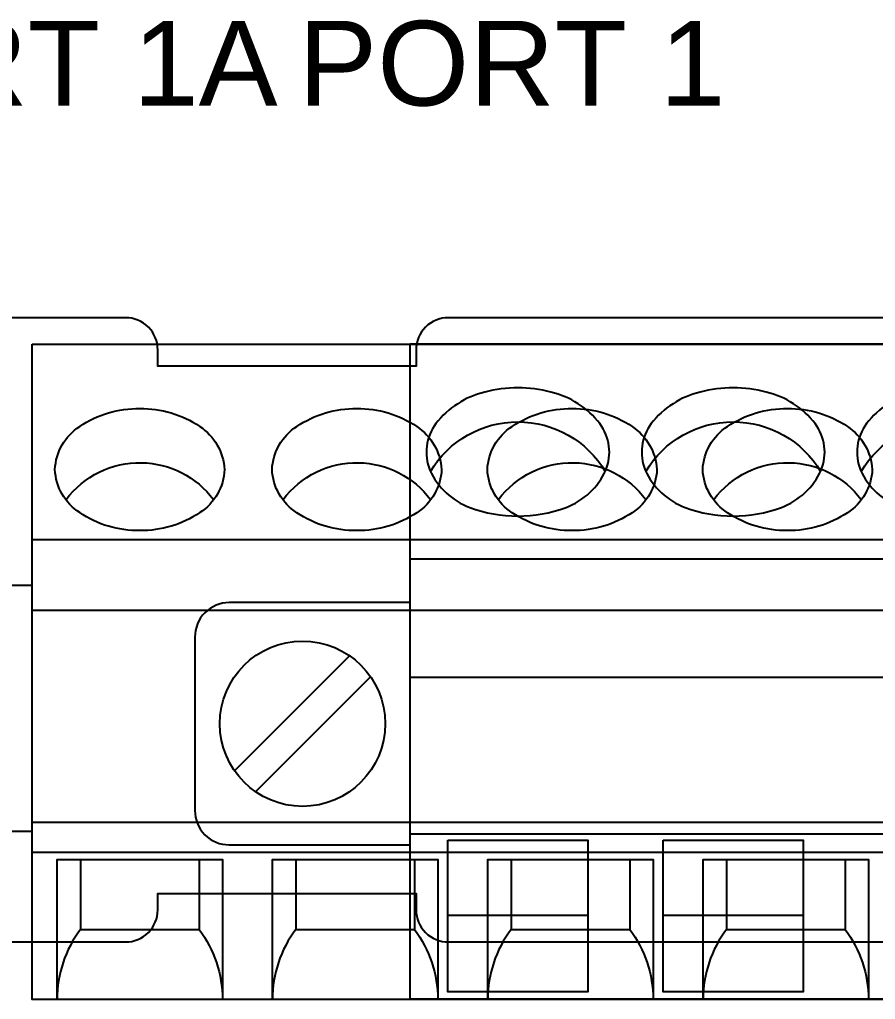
# Model space of a CAD drawing. Extents: x 0.3 to 23.7, y 0.2 to 17.8.
# Drawn here: x 18.192 to 18.987, y 5.353 to 6.264 of the extents above; entities that cross this region are included whole.
import ezdxf
from ezdxf.enums import TextEntityAlignment as Align

# ---------------------------------------------------------------- set-up
doc = ezdxf.new("R2010")
doc.units = 0
doc.header["$MEASUREMENT"] = 0
for name, color, linetype in [('1_01__0-__NONE__EIA-232', 7, 'CONTINUOUS'), ('1_02__1-__NONE__EIA-485', 7, 'CONTINUOUS'), ('1_03__2-___1__10-100BASE-T', 7, 'CONTINUOUS'), ('1_04__3-___1__10-100BASE-T', 7, 'CONTINUOUS'), ('1_05__4-___1__100BASE-FX_M', 7, 'CONTINUOUS'), ('1_06__6-___2__10-100BASE-T', 7, 'CONTINUOUS'), ('1_07__8-___2__100BASE-FX_M', 7, 'CONTINUOUS'), ('2_01__0-__EMPTY', 7, 'CONTINUOUS'), ('2_02__A-__SERIAL_COMMUNICA', 7, 'CONTINUOUS'), ('2_03__B-___3__DI___4__DO__', 7, 'CONTINUOUS'), ('2_04__1-___4__DI___4__DO_E', 7, 'CONTINUOUS'), ('2_05__C-___4__DI___4__DO_F', 7, 'CONTINUOUS'), ('2_06__D-___4__DI___3__DO_E', 7, 'CONTINUOUS'), ('2_07__2A___8__DO__ELECTROM', 7, 'CONTINUOUS'), ('2_08__2B___8__DO__ELECTROM', 7, 'CONTINUOUS'), ('2_09__2C___8__DO_ELECTROME', 7, 'CONTINUOUS'), ('2_10__2D___8__DO_ELECTROME', 7, 'CONTINUOUS'), ('2_11__2G___8__DO_ELECTROME', 7, 'CONTINUOUS'), ('2_12__3-___8__DI', 7, 'CONTINUOUS'), ('2_13__4-___14__DI', 7, 'CONTINUOUS'), ('2_14__5-___8__AI___20_MA_O', 7, 'CONTINUOUS'), ('2_15__6-___4__AI___4__AO__', 7, 'CONTINUOUS')]:
    doc.layers.add(name, color=color, linetype=linetype)
doc.styles.add('ARIAL', font='arial.ttf')

msp = doc.modelspace()

# ---------------------------------------------------------------- linework, layer by layer
at = {"layer": '2_01__0-__EMPTY'}
msp.add_lwpolyline([(19.55576, 5.98678), (18.59054, 5.98678, 0.414214), (18.56065, 5.95689), (18.56065, 5.94178), (18.32065, 5.94178), (18.32065, 5.95689, 0.414214), (18.29076, 5.98678), (17.93304, 5.98678, 0.414973), (17.90315, 5.95689), (17.90315, 5.43666, 0.414973), (17.93304, 5.40678), (18.29076, 5.40678, 0.414214), (18.32065, 5.43666), (18.32065, 5.45178), (18.56065, 5.45178), (18.56065, 5.43666, 0.414214), (18.59054, 5.40678), (19.55576, 5.40678, 0.414214)], format="xyb", dxfattribs=at)
at = {"layer": '2_02__A-__SERIAL_COMMUNICA'}
for points in [[(18.5551, 5.96254), (19.5551, 5.96254), (19.5551, 5.35354), (18.5551, 5.35354)], [(18.5901, 5.50147), (18.7201, 5.50147), (18.7201, 5.36061), (18.5901, 5.36061)], [(18.7901, 5.50147), (18.9201, 5.50147), (18.9201, 5.36061), (18.7901, 5.36061)]]:
    msp.add_lwpolyline(points, close=True, dxfattribs=at)
for points in [[(18.69985, 5.81043, 0.194747), (18.73686, 5.84509, 0.262202), (18.73119, 5.88833, 0.171582), (18.68581, 5.91758, 0.13218), (18.6244, 5.91758, 0.171584), (18.57901, 5.88833, 0.262202), (18.57335, 5.84509, 0.194747), (18.61036, 5.81043, 0.178318)], [(18.89985, 5.81043, 0.194747), (18.93686, 5.84509, 0.262202), (18.93119, 5.88833, 0.171582), (18.88581, 5.91758, 0.13218), (18.8244, 5.91758, 0.171584), (18.77901, 5.88833, 0.262202), (18.77335, 5.84509, 0.194747), (18.81036, 5.81043, 0.178318)], [(19.09985, 5.81043, 0.194747), (19.13686, 5.84509, 0.262202), (19.13119, 5.88833, 0.171582), (19.08581, 5.91758, 0.13218), (19.0244, 5.91758, 0.171584), (18.97901, 5.88833, 0.262202), (18.97335, 5.84509, 0.194747), (19.01036, 5.81043, 0.178318)]]:
    msp.add_lwpolyline(points, format="xyb", close=True, dxfattribs=at)
for points in [[(18.5739, 5.84392, -0.567711), (18.73631, 5.84392)], [(18.7739, 5.84392, -0.567711), (18.93631, 5.84392)], [(18.9739, 5.84392, -0.567711), (19.13631, 5.84392)], [(18.5551, 5.72204), (18.3871, 5.72204, 0.414214), (18.3551, 5.69004), (18.3551, 5.52904, 0.415154), (18.3871, 5.49704), (18.5551, 5.49704)]]:
    msp.add_lwpolyline(points, format="xyb", dxfattribs=at)
for points in [[(19.5551, 5.76254), (18.5551, 5.76254)], [(18.39196, 5.56588), (18.49876, 5.67269)], [(18.51825, 5.6532), (18.41144, 5.54639)], [(19.5551, 5.65254), (18.5551, 5.65254)], [(19.5551, 5.50701), (18.5551, 5.50701)], [(18.7201, 5.43132), (18.5901, 5.43132)], [(18.9201, 5.43132), (18.7901, 5.43132)]]:
    msp.add_lwpolyline(points, dxfattribs=at)
msp.add_circle((18.4551, 5.60954), 0.07677, dxfattribs=at)
at = {"layer": '2_03__B-___3__DI___4__DO__'}
msp.add_lwpolyline([(18.20394, 5.96215), (19.80394, 5.96215), (19.80394, 5.35344), (18.20394, 5.35344)], close=True, dxfattribs=at)
for points in [[(18.2252, 5.84569, -0.244062), (18.24826, 5.88574, -0.154167), (18.30394, 5.90233, -0.154167), (18.35962, 5.88574, -0.236767), (18.38268, 5.84569, -0.24406), (18.35962, 5.80563, -0.154167), (18.30394, 5.78904, -0.154167), (18.24826, 5.80563, -0.244061)], [(18.42678, 5.84567, -0.244062), (18.44984, 5.88572, -0.154167), (18.50552, 5.90231, -0.154167), (18.56119, 5.88572, -0.236767), (18.58426, 5.84567, -0.24406), (18.56119, 5.80562, -0.154167), (18.50552, 5.78903, -0.154167), (18.44984, 5.80562, -0.244061)], [(18.62678, 5.84567, -0.244062), (18.64984, 5.88572, -0.154167), (18.70552, 5.90231, -0.154167), (18.76119, 5.88572, -0.236767), (18.78426, 5.84567, -0.24406), (18.76119, 5.80562, -0.154167), (18.70552, 5.78903, -0.154167), (18.64984, 5.80562, -0.244061)], [(18.82678, 5.84567, -0.244062), (18.84984, 5.88572, -0.154167), (18.90552, 5.90231, -0.154167), (18.96119, 5.88572, -0.236767), (18.98426, 5.84567, -0.24406), (18.96119, 5.80562, -0.154167), (18.90552, 5.78903, -0.154167), (18.84984, 5.80562, -0.244061)]]:
    msp.add_lwpolyline(points, format="xyb", close=True, dxfattribs=at)
for points in [[(18.23528, 5.81765, -0.001746), (18.23542, 5.81778, -0.240907), (18.30552, 5.85202, -0.231198), (18.37246, 5.81778, -0.005828), (18.37275, 5.81785)], [(18.43686, 5.81764, -0.001746), (18.437, 5.81776, -0.240907), (18.50709, 5.85201, -0.231198), (18.57403, 5.81776, -0.005828), (18.57433, 5.81784)], [(18.63686, 5.81764, -0.001746), (18.637, 5.81776, -0.240907), (18.70709, 5.85201, -0.231198), (18.77403, 5.81776, -0.005828), (18.77433, 5.81784)], [(18.83686, 5.81764, -0.001746), (18.837, 5.81776, -0.240907), (18.90709, 5.85201, -0.231198), (18.97403, 5.81776, -0.005828), (18.97433, 5.81784)], [(18.20394, 5.738), (18.04331, 5.738, 0.414169), (18.00394, 5.69864), (18.00394, 5.54905, 0.414258), (18.04331, 5.50969), (18.20394, 5.50969)], [(18.24882, 5.48351), (18.24882, 5.41838, 0.162853), (18.22717, 5.35344, 1.944453)], [(18.35906, 5.48351), (18.35906, 5.41838, -0.162853), (18.38071, 5.35344, -1.944453)], [(18.44882, 5.48351), (18.44882, 5.41838, 0.162853), (18.42717, 5.35344, 1.944453)], [(18.55906, 5.48351), (18.55906, 5.41838, -0.162853), (18.58071, 5.35344, -1.944453)], [(18.64882, 5.48351), (18.64882, 5.41838, 0.162853), (18.62717, 5.35344, 1.944453)], [(18.75906, 5.48351), (18.75906, 5.41838, -0.162853), (18.78071, 5.35344, -1.944453)], [(18.84882, 5.48351), (18.84882, 5.41838, 0.162853), (18.82717, 5.35344, 1.944453)], [(18.95906, 5.48351), (18.95906, 5.41838, -0.162853), (18.98071, 5.35344, -1.944453)]]:
    msp.add_lwpolyline(points, format="xyb", dxfattribs=at)
for points in [[(18.20394, 5.78055), (19.80394, 5.78055)], [(18.20394, 5.71511), (19.80394, 5.71511)], [(18.20394, 5.51801), (19.80394, 5.51801)], [(18.20394, 5.49018), (19.80394, 5.49018)], [(18.22717, 5.35344), (18.22717, 5.48351), (18.38071, 5.48351), (18.38071, 5.35344)], [(18.42717, 5.35344), (18.42717, 5.48351), (18.58071, 5.48351), (18.58071, 5.35344)], [(18.62717, 5.35344), (18.62717, 5.48351), (18.78071, 5.48351), (18.78071, 5.35344)], [(18.82717, 5.35344), (18.82717, 5.48351), (18.98071, 5.48351), (18.98071, 5.35344)], [(18.24882, 5.41838), (18.35906, 5.41838)], [(18.44882, 5.41838), (18.55906, 5.41838)], [(18.64882, 5.41838), (18.75906, 5.41838)], [(18.84882, 5.41838), (18.95906, 5.41838)]]:
    msp.add_lwpolyline(points, dxfattribs=at)
at = {"layer": '2_04__1-___4__DI___4__DO_E'}
msp.add_lwpolyline([(18.20394, 5.96215), (19.80394, 5.96215), (19.80394, 5.35344), (18.20394, 5.35344)], close=True, dxfattribs=at)
for points in [[(18.2252, 5.84569, -0.244062), (18.24826, 5.88574, -0.154167), (18.30394, 5.90233, -0.154167), (18.35962, 5.88574, -0.236767), (18.38268, 5.84569, -0.24406), (18.35962, 5.80563, -0.154167), (18.30394, 5.78904, -0.154167), (18.24826, 5.80563, -0.244061)], [(18.42678, 5.84567, -0.244062), (18.44984, 5.88572, -0.154167), (18.50552, 5.90231, -0.154167), (18.56119, 5.88572, -0.236767), (18.58426, 5.84567, -0.24406), (18.56119, 5.80562, -0.154167), (18.50552, 5.78903, -0.154167), (18.44984, 5.80562, -0.244061)], [(18.62678, 5.84567, -0.244062), (18.64984, 5.88572, -0.154167), (18.70552, 5.90231, -0.154167), (18.76119, 5.88572, -0.236767), (18.78426, 5.84567, -0.24406), (18.76119, 5.80562, -0.154167), (18.70552, 5.78903, -0.154167), (18.64984, 5.80562, -0.244061)], [(18.82678, 5.84567, -0.244062), (18.84984, 5.88572, -0.154167), (18.90552, 5.90231, -0.154167), (18.96119, 5.88572, -0.236767), (18.98426, 5.84567, -0.24406), (18.96119, 5.80562, -0.154167), (18.90552, 5.78903, -0.154167), (18.84984, 5.80562, -0.244061)]]:
    msp.add_lwpolyline(points, format="xyb", close=True, dxfattribs=at)
for points in [[(18.23528, 5.81765, -0.001746), (18.23542, 5.81778, -0.240907), (18.30552, 5.85202, -0.231198), (18.37246, 5.81778, -0.005828), (18.37275, 5.81785)], [(18.43686, 5.81764, -0.001746), (18.437, 5.81776, -0.240907), (18.50709, 5.85201, -0.231198), (18.57403, 5.81776, -0.005828), (18.57433, 5.81784)], [(18.63686, 5.81764, -0.001746), (18.637, 5.81776, -0.240907), (18.70709, 5.85201, -0.231198), (18.77403, 5.81776, -0.005828), (18.77433, 5.81784)], [(18.83686, 5.81764, -0.001746), (18.837, 5.81776, -0.240907), (18.90709, 5.85201, -0.231198), (18.97403, 5.81776, -0.005828), (18.97433, 5.81784)], [(18.20394, 5.738), (18.04331, 5.738, 0.414169), (18.00394, 5.69864), (18.00394, 5.54905, 0.414258), (18.04331, 5.50969), (18.20394, 5.50969)], [(18.24882, 5.48351), (18.24882, 5.41838, 0.162853), (18.22717, 5.35344, 1.944453)], [(18.35906, 5.48351), (18.35906, 5.41838, -0.162853), (18.38071, 5.35344, -1.944453)], [(18.44882, 5.48351), (18.44882, 5.41838, 0.162853), (18.42717, 5.35344, 1.944453)], [(18.55906, 5.48351), (18.55906, 5.41838, -0.162853), (18.58071, 5.35344, -1.944453)], [(18.64882, 5.48351), (18.64882, 5.41838, 0.162853), (18.62717, 5.35344, 1.944453)], [(18.75906, 5.48351), (18.75906, 5.41838, -0.162853), (18.78071, 5.35344, -1.944453)], [(18.84882, 5.48351), (18.84882, 5.41838, 0.162853), (18.82717, 5.35344, 1.944453)], [(18.95906, 5.48351), (18.95906, 5.41838, -0.162853), (18.98071, 5.35344, -1.944453)]]:
    msp.add_lwpolyline(points, format="xyb", dxfattribs=at)
for points in [[(18.20394, 5.78055), (19.80394, 5.78055)], [(18.20394, 5.71511), (19.80394, 5.71511)], [(18.20394, 5.51801), (19.80394, 5.51801)], [(18.20394, 5.49018), (19.80394, 5.49018)], [(18.22717, 5.35344), (18.22717, 5.48351), (18.38071, 5.48351), (18.38071, 5.35344)], [(18.42717, 5.35344), (18.42717, 5.48351), (18.58071, 5.48351), (18.58071, 5.35344)], [(18.62717, 5.35344), (18.62717, 5.48351), (18.78071, 5.48351), (18.78071, 5.35344)], [(18.82717, 5.35344), (18.82717, 5.48351), (18.98071, 5.48351), (18.98071, 5.35344)], [(18.24882, 5.41838), (18.35906, 5.41838)], [(18.44882, 5.41838), (18.55906, 5.41838)], [(18.64882, 5.41838), (18.75906, 5.41838)], [(18.84882, 5.41838), (18.95906, 5.41838)]]:
    msp.add_lwpolyline(points, dxfattribs=at)
at = {"layer": '2_05__C-___4__DI___4__DO_F'}
msp.add_lwpolyline([(18.20394, 5.96215), (19.80394, 5.96215), (19.80394, 5.35344), (18.20394, 5.35344)], close=True, dxfattribs=at)
for points in [[(18.2252, 5.84569, -0.244062), (18.24826, 5.88574, -0.154167), (18.30394, 5.90233, -0.154167), (18.35962, 5.88574, -0.236767), (18.38268, 5.84569, -0.24406), (18.35962, 5.80563, -0.154167), (18.30394, 5.78904, -0.154167), (18.24826, 5.80563, -0.244061)], [(18.42678, 5.84567, -0.244062), (18.44984, 5.88572, -0.154167), (18.50552, 5.90231, -0.154167), (18.56119, 5.88572, -0.236767), (18.58426, 5.84567, -0.24406), (18.56119, 5.80562, -0.154167), (18.50552, 5.78903, -0.154167), (18.44984, 5.80562, -0.244061)], [(18.62678, 5.84567, -0.244062), (18.64984, 5.88572, -0.154167), (18.70552, 5.90231, -0.154167), (18.76119, 5.88572, -0.236767), (18.78426, 5.84567, -0.24406), (18.76119, 5.80562, -0.154167), (18.70552, 5.78903, -0.154167), (18.64984, 5.80562, -0.244061)], [(18.82678, 5.84567, -0.244062), (18.84984, 5.88572, -0.154167), (18.90552, 5.90231, -0.154167), (18.96119, 5.88572, -0.236767), (18.98426, 5.84567, -0.24406), (18.96119, 5.80562, -0.154167), (18.90552, 5.78903, -0.154167), (18.84984, 5.80562, -0.244061)]]:
    msp.add_lwpolyline(points, format="xyb", close=True, dxfattribs=at)
for points in [[(18.23528, 5.81765, -0.001746), (18.23542, 5.81778, -0.240907), (18.30552, 5.85202, -0.231198), (18.37246, 5.81778, -0.005828), (18.37275, 5.81785)], [(18.43686, 5.81764, -0.001746), (18.437, 5.81776, -0.240907), (18.50709, 5.85201, -0.231198), (18.57403, 5.81776, -0.005828), (18.57433, 5.81784)], [(18.63686, 5.81764, -0.001746), (18.637, 5.81776, -0.240907), (18.70709, 5.85201, -0.231198), (18.77403, 5.81776, -0.005828), (18.77433, 5.81784)], [(18.83686, 5.81764, -0.001746), (18.837, 5.81776, -0.240907), (18.90709, 5.85201, -0.231198), (18.97403, 5.81776, -0.005828), (18.97433, 5.81784)], [(18.20394, 5.738), (18.04331, 5.738, 0.414169), (18.00394, 5.69864), (18.00394, 5.54905, 0.414258), (18.04331, 5.50969), (18.20394, 5.50969)], [(18.24882, 5.48351), (18.24882, 5.41838, 0.162853), (18.22717, 5.35344, 1.944453)], [(18.35906, 5.48351), (18.35906, 5.41838, -0.162853), (18.38071, 5.35344, -1.944453)], [(18.44882, 5.48351), (18.44882, 5.41838, 0.162853), (18.42717, 5.35344, 1.944453)], [(18.55906, 5.48351), (18.55906, 5.41838, -0.162853), (18.58071, 5.35344, -1.944453)], [(18.64882, 5.48351), (18.64882, 5.41838, 0.162853), (18.62717, 5.35344, 1.944453)], [(18.75906, 5.48351), (18.75906, 5.41838, -0.162853), (18.78071, 5.35344, -1.944453)], [(18.84882, 5.48351), (18.84882, 5.41838, 0.162853), (18.82717, 5.35344, 1.944453)], [(18.95906, 5.48351), (18.95906, 5.41838, -0.162853), (18.98071, 5.35344, -1.944453)]]:
    msp.add_lwpolyline(points, format="xyb", dxfattribs=at)
for points in [[(18.20394, 5.78055), (19.80394, 5.78055)], [(18.20394, 5.71511), (19.80394, 5.71511)], [(18.20394, 5.51801), (19.80394, 5.51801)], [(18.20394, 5.49018), (19.80394, 5.49018)], [(18.22717, 5.35344), (18.22717, 5.48351), (18.38071, 5.48351), (18.38071, 5.35344)], [(18.42717, 5.35344), (18.42717, 5.48351), (18.58071, 5.48351), (18.58071, 5.35344)], [(18.62717, 5.35344), (18.62717, 5.48351), (18.78071, 5.48351), (18.78071, 5.35344)], [(18.82717, 5.35344), (18.82717, 5.48351), (18.98071, 5.48351), (18.98071, 5.35344)], [(18.24882, 5.41838), (18.35906, 5.41838)], [(18.44882, 5.41838), (18.55906, 5.41838)], [(18.64882, 5.41838), (18.75906, 5.41838)], [(18.84882, 5.41838), (18.95906, 5.41838)]]:
    msp.add_lwpolyline(points, dxfattribs=at)
at = {"layer": '2_06__D-___4__DI___3__DO_E'}
msp.add_lwpolyline([(18.20394, 5.96215), (19.80394, 5.96215), (19.80394, 5.35344), (18.20394, 5.35344)], close=True, dxfattribs=at)
for points in [[(18.2252, 5.84569, -0.244062), (18.24826, 5.88574, -0.154167), (18.30394, 5.90233, -0.154167), (18.35962, 5.88574, -0.236767), (18.38268, 5.84569, -0.24406), (18.35962, 5.80563, -0.154167), (18.30394, 5.78904, -0.154167), (18.24826, 5.80563, -0.244061)], [(18.42678, 5.84567, -0.244062), (18.44984, 5.88572, -0.154167), (18.50552, 5.90231, -0.154167), (18.56119, 5.88572, -0.236767), (18.58426, 5.84567, -0.24406), (18.56119, 5.80562, -0.154167), (18.50552, 5.78903, -0.154167), (18.44984, 5.80562, -0.244061)], [(18.62678, 5.84567, -0.244062), (18.64984, 5.88572, -0.154167), (18.70552, 5.90231, -0.154167), (18.76119, 5.88572, -0.236767), (18.78426, 5.84567, -0.24406), (18.76119, 5.80562, -0.154167), (18.70552, 5.78903, -0.154167), (18.64984, 5.80562, -0.244061)], [(18.82678, 5.84567, -0.244062), (18.84984, 5.88572, -0.154167), (18.90552, 5.90231, -0.154167), (18.96119, 5.88572, -0.236767), (18.98426, 5.84567, -0.24406), (18.96119, 5.80562, -0.154167), (18.90552, 5.78903, -0.154167), (18.84984, 5.80562, -0.244061)]]:
    msp.add_lwpolyline(points, format="xyb", close=True, dxfattribs=at)
for points in [[(18.23528, 5.81765, -0.001746), (18.23542, 5.81778, -0.240907), (18.30552, 5.85202, -0.231198), (18.37246, 5.81778, -0.005828), (18.37275, 5.81785)], [(18.43686, 5.81764, -0.001746), (18.437, 5.81776, -0.240907), (18.50709, 5.85201, -0.231198), (18.57403, 5.81776, -0.005828), (18.57433, 5.81784)], [(18.63686, 5.81764, -0.001746), (18.637, 5.81776, -0.240907), (18.70709, 5.85201, -0.231198), (18.77403, 5.81776, -0.005828), (18.77433, 5.81784)], [(18.83686, 5.81764, -0.001746), (18.837, 5.81776, -0.240907), (18.90709, 5.85201, -0.231198), (18.97403, 5.81776, -0.005828), (18.97433, 5.81784)], [(18.20394, 5.738), (18.04331, 5.738, 0.414169), (18.00394, 5.69864), (18.00394, 5.54905, 0.414258), (18.04331, 5.50969), (18.20394, 5.50969)], [(18.24882, 5.48351), (18.24882, 5.41838, 0.162853), (18.22717, 5.35344, 1.944453)], [(18.35906, 5.48351), (18.35906, 5.41838, -0.162853), (18.38071, 5.35344, -1.944453)], [(18.44882, 5.48351), (18.44882, 5.41838, 0.162853), (18.42717, 5.35344, 1.944453)], [(18.55906, 5.48351), (18.55906, 5.41838, -0.162853), (18.58071, 5.35344, -1.944453)], [(18.64882, 5.48351), (18.64882, 5.41838, 0.162853), (18.62717, 5.35344, 1.944453)], [(18.75906, 5.48351), (18.75906, 5.41838, -0.162853), (18.78071, 5.35344, -1.944453)], [(18.84882, 5.48351), (18.84882, 5.41838, 0.162853), (18.82717, 5.35344, 1.944453)], [(18.95906, 5.48351), (18.95906, 5.41838, -0.162853), (18.98071, 5.35344, -1.944453)]]:
    msp.add_lwpolyline(points, format="xyb", dxfattribs=at)
for points in [[(18.20394, 5.78055), (19.80394, 5.78055)], [(18.20394, 5.71511), (19.80394, 5.71511)], [(18.20394, 5.51801), (19.80394, 5.51801)], [(18.20394, 5.49018), (19.80394, 5.49018)], [(18.22717, 5.35344), (18.22717, 5.48351), (18.38071, 5.48351), (18.38071, 5.35344)], [(18.42717, 5.35344), (18.42717, 5.48351), (18.58071, 5.48351), (18.58071, 5.35344)], [(18.62717, 5.35344), (18.62717, 5.48351), (18.78071, 5.48351), (18.78071, 5.35344)], [(18.82717, 5.35344), (18.82717, 5.48351), (18.98071, 5.48351), (18.98071, 5.35344)], [(18.24882, 5.41838), (18.35906, 5.41838)], [(18.44882, 5.41838), (18.55906, 5.41838)], [(18.64882, 5.41838), (18.75906, 5.41838)], [(18.84882, 5.41838), (18.95906, 5.41838)]]:
    msp.add_lwpolyline(points, dxfattribs=at)
at = {"layer": '2_07__2A___8__DO__ELECTROM'}
msp.add_lwpolyline([(18.20394, 5.96215), (19.80394, 5.96215), (19.80394, 5.35344), (18.20394, 5.35344)], close=True, dxfattribs=at)
for points in [[(18.2252, 5.84569, -0.244062), (18.24826, 5.88574, -0.154167), (18.30394, 5.90233, -0.154167), (18.35962, 5.88574, -0.236767), (18.38268, 5.84569, -0.24406), (18.35962, 5.80563, -0.154167), (18.30394, 5.78904, -0.154167), (18.24826, 5.80563, -0.244061)], [(18.42678, 5.84567, -0.244062), (18.44984, 5.88572, -0.154167), (18.50552, 5.90231, -0.154167), (18.56119, 5.88572, -0.236767), (18.58426, 5.84567, -0.24406), (18.56119, 5.80562, -0.154167), (18.50552, 5.78903, -0.154167), (18.44984, 5.80562, -0.244061)], [(18.62678, 5.84567, -0.244062), (18.64984, 5.88572, -0.154167), (18.70552, 5.90231, -0.154167), (18.76119, 5.88572, -0.236767), (18.78426, 5.84567, -0.24406), (18.76119, 5.80562, -0.154167), (18.70552, 5.78903, -0.154167), (18.64984, 5.80562, -0.244061)], [(18.82678, 5.84567, -0.244062), (18.84984, 5.88572, -0.154167), (18.90552, 5.90231, -0.154167), (18.96119, 5.88572, -0.236767), (18.98426, 5.84567, -0.24406), (18.96119, 5.80562, -0.154167), (18.90552, 5.78903, -0.154167), (18.84984, 5.80562, -0.244061)]]:
    msp.add_lwpolyline(points, format="xyb", close=True, dxfattribs=at)
for points in [[(18.23528, 5.81765, -0.001746), (18.23542, 5.81778, -0.240907), (18.30552, 5.85202, -0.231198), (18.37246, 5.81778, -0.005828), (18.37275, 5.81785)], [(18.43686, 5.81764, -0.001746), (18.437, 5.81776, -0.240907), (18.50709, 5.85201, -0.231198), (18.57403, 5.81776, -0.005828), (18.57433, 5.81784)], [(18.63686, 5.81764, -0.001746), (18.637, 5.81776, -0.240907), (18.70709, 5.85201, -0.231198), (18.77403, 5.81776, -0.005828), (18.77433, 5.81784)], [(18.83686, 5.81764, -0.001746), (18.837, 5.81776, -0.240907), (18.90709, 5.85201, -0.231198), (18.97403, 5.81776, -0.005828), (18.97433, 5.81784)], [(18.20394, 5.738), (18.04331, 5.738, 0.414169), (18.00394, 5.69864), (18.00394, 5.54905, 0.414258), (18.04331, 5.50969), (18.20394, 5.50969)], [(18.24882, 5.48351), (18.24882, 5.41838, 0.162853), (18.22717, 5.35344, 1.944453)], [(18.35906, 5.48351), (18.35906, 5.41838, -0.162853), (18.38071, 5.35344, -1.944453)], [(18.44882, 5.48351), (18.44882, 5.41838, 0.162853), (18.42717, 5.35344, 1.944453)], [(18.55906, 5.48351), (18.55906, 5.41838, -0.162853), (18.58071, 5.35344, -1.944453)], [(18.64882, 5.48351), (18.64882, 5.41838, 0.162853), (18.62717, 5.35344, 1.944453)], [(18.75906, 5.48351), (18.75906, 5.41838, -0.162853), (18.78071, 5.35344, -1.944453)], [(18.84882, 5.48351), (18.84882, 5.41838, 0.162853), (18.82717, 5.35344, 1.944453)], [(18.95906, 5.48351), (18.95906, 5.41838, -0.162853), (18.98071, 5.35344, -1.944453)]]:
    msp.add_lwpolyline(points, format="xyb", dxfattribs=at)
for points in [[(18.20394, 5.78055), (19.80394, 5.78055)], [(18.20394, 5.71511), (19.80394, 5.71511)], [(18.20394, 5.51801), (19.80394, 5.51801)], [(18.20394, 5.49018), (19.80394, 5.49018)], [(18.22717, 5.35344), (18.22717, 5.48351), (18.38071, 5.48351), (18.38071, 5.35344)], [(18.42717, 5.35344), (18.42717, 5.48351), (18.58071, 5.48351), (18.58071, 5.35344)], [(18.62717, 5.35344), (18.62717, 5.48351), (18.78071, 5.48351), (18.78071, 5.35344)], [(18.82717, 5.35344), (18.82717, 5.48351), (18.98071, 5.48351), (18.98071, 5.35344)], [(18.24882, 5.41838), (18.35906, 5.41838)], [(18.44882, 5.41838), (18.55906, 5.41838)], [(18.64882, 5.41838), (18.75906, 5.41838)], [(18.84882, 5.41838), (18.95906, 5.41838)]]:
    msp.add_lwpolyline(points, dxfattribs=at)
at = {"layer": '2_08__2B___8__DO__ELECTROM'}
msp.add_lwpolyline([(18.20394, 5.96215), (19.80394, 5.96215), (19.80394, 5.35344), (18.20394, 5.35344)], close=True, dxfattribs=at)
for points in [[(18.2252, 5.84569, -0.244062), (18.24826, 5.88574, -0.154167), (18.30394, 5.90233, -0.154167), (18.35962, 5.88574, -0.236767), (18.38268, 5.84569, -0.24406), (18.35962, 5.80563, -0.154167), (18.30394, 5.78904, -0.154167), (18.24826, 5.80563, -0.244061)], [(18.42678, 5.84567, -0.244062), (18.44984, 5.88572, -0.154167), (18.50552, 5.90231, -0.154167), (18.56119, 5.88572, -0.236767), (18.58426, 5.84567, -0.24406), (18.56119, 5.80562, -0.154167), (18.50552, 5.78903, -0.154167), (18.44984, 5.80562, -0.244061)], [(18.62678, 5.84567, -0.244062), (18.64984, 5.88572, -0.154167), (18.70552, 5.90231, -0.154167), (18.76119, 5.88572, -0.236767), (18.78426, 5.84567, -0.24406), (18.76119, 5.80562, -0.154167), (18.70552, 5.78903, -0.154167), (18.64984, 5.80562, -0.244061)], [(18.82678, 5.84567, -0.244062), (18.84984, 5.88572, -0.154167), (18.90552, 5.90231, -0.154167), (18.96119, 5.88572, -0.236767), (18.98426, 5.84567, -0.24406), (18.96119, 5.80562, -0.154167), (18.90552, 5.78903, -0.154167), (18.84984, 5.80562, -0.244061)]]:
    msp.add_lwpolyline(points, format="xyb", close=True, dxfattribs=at)
for points in [[(18.23528, 5.81765, -0.001746), (18.23542, 5.81778, -0.240907), (18.30552, 5.85202, -0.231198), (18.37246, 5.81778, -0.005828), (18.37275, 5.81785)], [(18.43686, 5.81764, -0.001746), (18.437, 5.81776, -0.240907), (18.50709, 5.85201, -0.231198), (18.57403, 5.81776, -0.005828), (18.57433, 5.81784)], [(18.63686, 5.81764, -0.001746), (18.637, 5.81776, -0.240907), (18.70709, 5.85201, -0.231198), (18.77403, 5.81776, -0.005828), (18.77433, 5.81784)], [(18.83686, 5.81764, -0.001746), (18.837, 5.81776, -0.240907), (18.90709, 5.85201, -0.231198), (18.97403, 5.81776, -0.005828), (18.97433, 5.81784)], [(18.20394, 5.738), (18.04331, 5.738, 0.414169), (18.00394, 5.69864), (18.00394, 5.54905, 0.414258), (18.04331, 5.50969), (18.20394, 5.50969)], [(18.24882, 5.48351), (18.24882, 5.41838, 0.162853), (18.22717, 5.35344, 1.944453)], [(18.35906, 5.48351), (18.35906, 5.41838, -0.162853), (18.38071, 5.35344, -1.944453)], [(18.44882, 5.48351), (18.44882, 5.41838, 0.162853), (18.42717, 5.35344, 1.944453)], [(18.55906, 5.48351), (18.55906, 5.41838, -0.162853), (18.58071, 5.35344, -1.944453)], [(18.64882, 5.48351), (18.64882, 5.41838, 0.162853), (18.62717, 5.35344, 1.944453)], [(18.75906, 5.48351), (18.75906, 5.41838, -0.162853), (18.78071, 5.35344, -1.944453)], [(18.84882, 5.48351), (18.84882, 5.41838, 0.162853), (18.82717, 5.35344, 1.944453)], [(18.95906, 5.48351), (18.95906, 5.41838, -0.162853), (18.98071, 5.35344, -1.944453)]]:
    msp.add_lwpolyline(points, format="xyb", dxfattribs=at)
for points in [[(18.20394, 5.78055), (19.80394, 5.78055)], [(18.20394, 5.71511), (19.80394, 5.71511)], [(18.20394, 5.51801), (19.80394, 5.51801)], [(18.20394, 5.49018), (19.80394, 5.49018)], [(18.22717, 5.35344), (18.22717, 5.48351), (18.38071, 5.48351), (18.38071, 5.35344)], [(18.42717, 5.35344), (18.42717, 5.48351), (18.58071, 5.48351), (18.58071, 5.35344)], [(18.62717, 5.35344), (18.62717, 5.48351), (18.78071, 5.48351), (18.78071, 5.35344)], [(18.82717, 5.35344), (18.82717, 5.48351), (18.98071, 5.48351), (18.98071, 5.35344)], [(18.24882, 5.41838), (18.35906, 5.41838)], [(18.44882, 5.41838), (18.55906, 5.41838)], [(18.64882, 5.41838), (18.75906, 5.41838)], [(18.84882, 5.41838), (18.95906, 5.41838)]]:
    msp.add_lwpolyline(points, dxfattribs=at)
at = {"layer": '2_09__2C___8__DO_ELECTROME'}
msp.add_lwpolyline([(18.20394, 5.96215), (19.80394, 5.96215), (19.80394, 5.35344), (18.20394, 5.35344)], close=True, dxfattribs=at)
for points in [[(18.2252, 5.84569, -0.244062), (18.24826, 5.88574, -0.154167), (18.30394, 5.90233, -0.154167), (18.35962, 5.88574, -0.236767), (18.38268, 5.84569, -0.24406), (18.35962, 5.80563, -0.154167), (18.30394, 5.78904, -0.154167), (18.24826, 5.80563, -0.244061)], [(18.42678, 5.84567, -0.244062), (18.44984, 5.88572, -0.154167), (18.50552, 5.90231, -0.154167), (18.56119, 5.88572, -0.236767), (18.58426, 5.84567, -0.24406), (18.56119, 5.80562, -0.154167), (18.50552, 5.78903, -0.154167), (18.44984, 5.80562, -0.244061)], [(18.62678, 5.84567, -0.244062), (18.64984, 5.88572, -0.154167), (18.70552, 5.90231, -0.154167), (18.76119, 5.88572, -0.236767), (18.78426, 5.84567, -0.24406), (18.76119, 5.80562, -0.154167), (18.70552, 5.78903, -0.154167), (18.64984, 5.80562, -0.244061)], [(18.82678, 5.84567, -0.244062), (18.84984, 5.88572, -0.154167), (18.90552, 5.90231, -0.154167), (18.96119, 5.88572, -0.236767), (18.98426, 5.84567, -0.24406), (18.96119, 5.80562, -0.154167), (18.90552, 5.78903, -0.154167), (18.84984, 5.80562, -0.244061)]]:
    msp.add_lwpolyline(points, format="xyb", close=True, dxfattribs=at)
for points in [[(18.23528, 5.81765, -0.001746), (18.23542, 5.81778, -0.240907), (18.30552, 5.85202, -0.231198), (18.37246, 5.81778, -0.005828), (18.37275, 5.81785)], [(18.43686, 5.81764, -0.001746), (18.437, 5.81776, -0.240907), (18.50709, 5.85201, -0.231198), (18.57403, 5.81776, -0.005828), (18.57433, 5.81784)], [(18.63686, 5.81764, -0.001746), (18.637, 5.81776, -0.240907), (18.70709, 5.85201, -0.231198), (18.77403, 5.81776, -0.005828), (18.77433, 5.81784)], [(18.83686, 5.81764, -0.001746), (18.837, 5.81776, -0.240907), (18.90709, 5.85201, -0.231198), (18.97403, 5.81776, -0.005828), (18.97433, 5.81784)], [(18.20394, 5.738), (18.04331, 5.738, 0.414169), (18.00394, 5.69864), (18.00394, 5.54905, 0.414258), (18.04331, 5.50969), (18.20394, 5.50969)], [(18.24882, 5.48351), (18.24882, 5.41838, 0.162853), (18.22717, 5.35344, 1.944453)], [(18.35906, 5.48351), (18.35906, 5.41838, -0.162853), (18.38071, 5.35344, -1.944453)], [(18.44882, 5.48351), (18.44882, 5.41838, 0.162853), (18.42717, 5.35344, 1.944453)], [(18.55906, 5.48351), (18.55906, 5.41838, -0.162853), (18.58071, 5.35344, -1.944453)], [(18.64882, 5.48351), (18.64882, 5.41838, 0.162853), (18.62717, 5.35344, 1.944453)], [(18.75906, 5.48351), (18.75906, 5.41838, -0.162853), (18.78071, 5.35344, -1.944453)], [(18.84882, 5.48351), (18.84882, 5.41838, 0.162853), (18.82717, 5.35344, 1.944453)], [(18.95906, 5.48351), (18.95906, 5.41838, -0.162853), (18.98071, 5.35344, -1.944453)]]:
    msp.add_lwpolyline(points, format="xyb", dxfattribs=at)
for points in [[(18.20394, 5.78055), (19.80394, 5.78055)], [(18.20394, 5.71511), (19.80394, 5.71511)], [(18.20394, 5.51801), (19.80394, 5.51801)], [(18.20394, 5.49018), (19.80394, 5.49018)], [(18.22717, 5.35344), (18.22717, 5.48351), (18.38071, 5.48351), (18.38071, 5.35344)], [(18.42717, 5.35344), (18.42717, 5.48351), (18.58071, 5.48351), (18.58071, 5.35344)], [(18.62717, 5.35344), (18.62717, 5.48351), (18.78071, 5.48351), (18.78071, 5.35344)], [(18.82717, 5.35344), (18.82717, 5.48351), (18.98071, 5.48351), (18.98071, 5.35344)], [(18.24882, 5.41838), (18.35906, 5.41838)], [(18.44882, 5.41838), (18.55906, 5.41838)], [(18.64882, 5.41838), (18.75906, 5.41838)], [(18.84882, 5.41838), (18.95906, 5.41838)]]:
    msp.add_lwpolyline(points, dxfattribs=at)
at = {"layer": '2_10__2D___8__DO_ELECTROME'}
msp.add_lwpolyline([(18.20394, 5.96215), (19.80394, 5.96215), (19.80394, 5.35344), (18.20394, 5.35344)], close=True, dxfattribs=at)
for points in [[(18.2252, 5.84569, -0.244062), (18.24826, 5.88574, -0.154167), (18.30394, 5.90233, -0.154167), (18.35962, 5.88574, -0.236767), (18.38268, 5.84569, -0.24406), (18.35962, 5.80563, -0.154167), (18.30394, 5.78904, -0.154167), (18.24826, 5.80563, -0.244061)], [(18.42678, 5.84567, -0.244062), (18.44984, 5.88572, -0.154167), (18.50552, 5.90231, -0.154167), (18.56119, 5.88572, -0.236767), (18.58426, 5.84567, -0.24406), (18.56119, 5.80562, -0.154167), (18.50552, 5.78903, -0.154167), (18.44984, 5.80562, -0.244061)], [(18.62678, 5.84567, -0.244062), (18.64984, 5.88572, -0.154167), (18.70552, 5.90231, -0.154167), (18.76119, 5.88572, -0.236767), (18.78426, 5.84567, -0.24406), (18.76119, 5.80562, -0.154167), (18.70552, 5.78903, -0.154167), (18.64984, 5.80562, -0.244061)], [(18.82678, 5.84567, -0.244062), (18.84984, 5.88572, -0.154167), (18.90552, 5.90231, -0.154167), (18.96119, 5.88572, -0.236767), (18.98426, 5.84567, -0.24406), (18.96119, 5.80562, -0.154167), (18.90552, 5.78903, -0.154167), (18.84984, 5.80562, -0.244061)]]:
    msp.add_lwpolyline(points, format="xyb", close=True, dxfattribs=at)
for points in [[(18.23528, 5.81765, -0.001746), (18.23542, 5.81778, -0.240907), (18.30552, 5.85202, -0.231198), (18.37246, 5.81778, -0.005828), (18.37275, 5.81785)], [(18.43686, 5.81764, -0.001746), (18.437, 5.81776, -0.240907), (18.50709, 5.85201, -0.231198), (18.57403, 5.81776, -0.005828), (18.57433, 5.81784)], [(18.63686, 5.81764, -0.001746), (18.637, 5.81776, -0.240907), (18.70709, 5.85201, -0.231198), (18.77403, 5.81776, -0.005828), (18.77433, 5.81784)], [(18.83686, 5.81764, -0.001746), (18.837, 5.81776, -0.240907), (18.90709, 5.85201, -0.231198), (18.97403, 5.81776, -0.005828), (18.97433, 5.81784)], [(18.20394, 5.738), (18.04331, 5.738, 0.414169), (18.00394, 5.69864), (18.00394, 5.54905, 0.414258), (18.04331, 5.50969), (18.20394, 5.50969)], [(18.24882, 5.48351), (18.24882, 5.41838, 0.162853), (18.22717, 5.35344, 1.944453)], [(18.35906, 5.48351), (18.35906, 5.41838, -0.162853), (18.38071, 5.35344, -1.944453)], [(18.44882, 5.48351), (18.44882, 5.41838, 0.162853), (18.42717, 5.35344, 1.944453)], [(18.55906, 5.48351), (18.55906, 5.41838, -0.162853), (18.58071, 5.35344, -1.944453)], [(18.64882, 5.48351), (18.64882, 5.41838, 0.162853), (18.62717, 5.35344, 1.944453)], [(18.75906, 5.48351), (18.75906, 5.41838, -0.162853), (18.78071, 5.35344, -1.944453)], [(18.84882, 5.48351), (18.84882, 5.41838, 0.162853), (18.82717, 5.35344, 1.944453)], [(18.95906, 5.48351), (18.95906, 5.41838, -0.162853), (18.98071, 5.35344, -1.944453)]]:
    msp.add_lwpolyline(points, format="xyb", dxfattribs=at)
for points in [[(18.20394, 5.78055), (19.80394, 5.78055)], [(18.20394, 5.71511), (19.80394, 5.71511)], [(18.20394, 5.51801), (19.80394, 5.51801)], [(18.20394, 5.49018), (19.80394, 5.49018)], [(18.22717, 5.35344), (18.22717, 5.48351), (18.38071, 5.48351), (18.38071, 5.35344)], [(18.42717, 5.35344), (18.42717, 5.48351), (18.58071, 5.48351), (18.58071, 5.35344)], [(18.62717, 5.35344), (18.62717, 5.48351), (18.78071, 5.48351), (18.78071, 5.35344)], [(18.82717, 5.35344), (18.82717, 5.48351), (18.98071, 5.48351), (18.98071, 5.35344)], [(18.24882, 5.41838), (18.35906, 5.41838)], [(18.44882, 5.41838), (18.55906, 5.41838)], [(18.64882, 5.41838), (18.75906, 5.41838)], [(18.84882, 5.41838), (18.95906, 5.41838)]]:
    msp.add_lwpolyline(points, dxfattribs=at)
at = {"layer": '2_11__2G___8__DO_ELECTROME'}
msp.add_lwpolyline([(18.20394, 5.96215), (19.80394, 5.96215), (19.80394, 5.35344), (18.20394, 5.35344)], close=True, dxfattribs=at)
for points in [[(18.2252, 5.84569, -0.244062), (18.24826, 5.88574, -0.154167), (18.30394, 5.90233, -0.154167), (18.35962, 5.88574, -0.236767), (18.38268, 5.84569, -0.24406), (18.35962, 5.80563, -0.154167), (18.30394, 5.78904, -0.154167), (18.24826, 5.80563, -0.244061)], [(18.42678, 5.84567, -0.244062), (18.44984, 5.88572, -0.154167), (18.50552, 5.90231, -0.154167), (18.56119, 5.88572, -0.236767), (18.58426, 5.84567, -0.24406), (18.56119, 5.80562, -0.154167), (18.50552, 5.78903, -0.154167), (18.44984, 5.80562, -0.244061)], [(18.62678, 5.84567, -0.244062), (18.64984, 5.88572, -0.154167), (18.70552, 5.90231, -0.154167), (18.76119, 5.88572, -0.236767), (18.78426, 5.84567, -0.24406), (18.76119, 5.80562, -0.154167), (18.70552, 5.78903, -0.154167), (18.64984, 5.80562, -0.244061)], [(18.82678, 5.84567, -0.244062), (18.84984, 5.88572, -0.154167), (18.90552, 5.90231, -0.154167), (18.96119, 5.88572, -0.236767), (18.98426, 5.84567, -0.24406), (18.96119, 5.80562, -0.154167), (18.90552, 5.78903, -0.154167), (18.84984, 5.80562, -0.244061)]]:
    msp.add_lwpolyline(points, format="xyb", close=True, dxfattribs=at)
for points in [[(18.23528, 5.81765, -0.001746), (18.23542, 5.81778, -0.240907), (18.30552, 5.85202, -0.231198), (18.37246, 5.81778, -0.005828), (18.37275, 5.81785)], [(18.43686, 5.81764, -0.001746), (18.437, 5.81776, -0.240907), (18.50709, 5.85201, -0.231198), (18.57403, 5.81776, -0.005828), (18.57433, 5.81784)], [(18.63686, 5.81764, -0.001746), (18.637, 5.81776, -0.240907), (18.70709, 5.85201, -0.231198), (18.77403, 5.81776, -0.005828), (18.77433, 5.81784)], [(18.83686, 5.81764, -0.001746), (18.837, 5.81776, -0.240907), (18.90709, 5.85201, -0.231198), (18.97403, 5.81776, -0.005828), (18.97433, 5.81784)], [(18.20394, 5.738), (18.04331, 5.738, 0.414169), (18.00394, 5.69864), (18.00394, 5.54905, 0.414258), (18.04331, 5.50969), (18.20394, 5.50969)], [(18.24882, 5.48351), (18.24882, 5.41838, 0.162853), (18.22717, 5.35344, 1.944453)], [(18.35906, 5.48351), (18.35906, 5.41838, -0.162853), (18.38071, 5.35344, -1.944453)], [(18.44882, 5.48351), (18.44882, 5.41838, 0.162853), (18.42717, 5.35344, 1.944453)], [(18.55906, 5.48351), (18.55906, 5.41838, -0.162853), (18.58071, 5.35344, -1.944453)], [(18.64882, 5.48351), (18.64882, 5.41838, 0.162853), (18.62717, 5.35344, 1.944453)], [(18.75906, 5.48351), (18.75906, 5.41838, -0.162853), (18.78071, 5.35344, -1.944453)], [(18.84882, 5.48351), (18.84882, 5.41838, 0.162853), (18.82717, 5.35344, 1.944453)], [(18.95906, 5.48351), (18.95906, 5.41838, -0.162853), (18.98071, 5.35344, -1.944453)]]:
    msp.add_lwpolyline(points, format="xyb", dxfattribs=at)
for points in [[(18.20394, 5.78055), (19.80394, 5.78055)], [(18.20394, 5.71511), (19.80394, 5.71511)], [(18.20394, 5.51801), (19.80394, 5.51801)], [(18.20394, 5.49018), (19.80394, 5.49018)], [(18.22717, 5.35344), (18.22717, 5.48351), (18.38071, 5.48351), (18.38071, 5.35344)], [(18.42717, 5.35344), (18.42717, 5.48351), (18.58071, 5.48351), (18.58071, 5.35344)], [(18.62717, 5.35344), (18.62717, 5.48351), (18.78071, 5.48351), (18.78071, 5.35344)], [(18.82717, 5.35344), (18.82717, 5.48351), (18.98071, 5.48351), (18.98071, 5.35344)], [(18.24882, 5.41838), (18.35906, 5.41838)], [(18.44882, 5.41838), (18.55906, 5.41838)], [(18.64882, 5.41838), (18.75906, 5.41838)], [(18.84882, 5.41838), (18.95906, 5.41838)]]:
    msp.add_lwpolyline(points, dxfattribs=at)
at = {"layer": '2_12__3-___8__DI'}
msp.add_lwpolyline([(18.20394, 5.96215), (19.80394, 5.96215), (19.80394, 5.35344), (18.20394, 5.35344)], close=True, dxfattribs=at)
for points in [[(18.2252, 5.84569, -0.244062), (18.24826, 5.88574, -0.154167), (18.30394, 5.90233, -0.154167), (18.35962, 5.88574, -0.236767), (18.38268, 5.84569, -0.24406), (18.35962, 5.80563, -0.154167), (18.30394, 5.78904, -0.154167), (18.24826, 5.80563, -0.244061)], [(18.42678, 5.84567, -0.244062), (18.44984, 5.88572, -0.154167), (18.50552, 5.90231, -0.154167), (18.56119, 5.88572, -0.236767), (18.58426, 5.84567, -0.24406), (18.56119, 5.80562, -0.154167), (18.50552, 5.78903, -0.154167), (18.44984, 5.80562, -0.244061)], [(18.62678, 5.84567, -0.244062), (18.64984, 5.88572, -0.154167), (18.70552, 5.90231, -0.154167), (18.76119, 5.88572, -0.236767), (18.78426, 5.84567, -0.24406), (18.76119, 5.80562, -0.154167), (18.70552, 5.78903, -0.154167), (18.64984, 5.80562, -0.244061)], [(18.82678, 5.84567, -0.244062), (18.84984, 5.88572, -0.154167), (18.90552, 5.90231, -0.154167), (18.96119, 5.88572, -0.236767), (18.98426, 5.84567, -0.24406), (18.96119, 5.80562, -0.154167), (18.90552, 5.78903, -0.154167), (18.84984, 5.80562, -0.244061)]]:
    msp.add_lwpolyline(points, format="xyb", close=True, dxfattribs=at)
for points in [[(18.23528, 5.81765, -0.001746), (18.23542, 5.81778, -0.240907), (18.30552, 5.85202, -0.231198), (18.37246, 5.81778, -0.005828), (18.37275, 5.81785)], [(18.43686, 5.81764, -0.001746), (18.437, 5.81776, -0.240907), (18.50709, 5.85201, -0.231198), (18.57403, 5.81776, -0.005828), (18.57433, 5.81784)], [(18.63686, 5.81764, -0.001746), (18.637, 5.81776, -0.240907), (18.70709, 5.85201, -0.231198), (18.77403, 5.81776, -0.005828), (18.77433, 5.81784)], [(18.83686, 5.81764, -0.001746), (18.837, 5.81776, -0.240907), (18.90709, 5.85201, -0.231198), (18.97403, 5.81776, -0.005828), (18.97433, 5.81784)], [(18.20394, 5.738), (18.04331, 5.738, 0.414169), (18.00394, 5.69864), (18.00394, 5.54905, 0.414258), (18.04331, 5.50969), (18.20394, 5.50969)], [(18.24882, 5.48351), (18.24882, 5.41838, 0.162853), (18.22717, 5.35344, 1.944453)], [(18.35906, 5.48351), (18.35906, 5.41838, -0.162853), (18.38071, 5.35344, -1.944453)], [(18.44882, 5.48351), (18.44882, 5.41838, 0.162853), (18.42717, 5.35344, 1.944453)], [(18.55906, 5.48351), (18.55906, 5.41838, -0.162853), (18.58071, 5.35344, -1.944453)], [(18.64882, 5.48351), (18.64882, 5.41838, 0.162853), (18.62717, 5.35344, 1.944453)], [(18.75906, 5.48351), (18.75906, 5.41838, -0.162853), (18.78071, 5.35344, -1.944453)], [(18.84882, 5.48351), (18.84882, 5.41838, 0.162853), (18.82717, 5.35344, 1.944453)], [(18.95906, 5.48351), (18.95906, 5.41838, -0.162853), (18.98071, 5.35344, -1.944453)]]:
    msp.add_lwpolyline(points, format="xyb", dxfattribs=at)
for points in [[(18.20394, 5.78055), (19.80394, 5.78055)], [(18.20394, 5.71511), (19.80394, 5.71511)], [(18.20394, 5.51801), (19.80394, 5.51801)], [(18.20394, 5.49018), (19.80394, 5.49018)], [(18.22717, 5.35344), (18.22717, 5.48351), (18.38071, 5.48351), (18.38071, 5.35344)], [(18.42717, 5.35344), (18.42717, 5.48351), (18.58071, 5.48351), (18.58071, 5.35344)], [(18.62717, 5.35344), (18.62717, 5.48351), (18.78071, 5.48351), (18.78071, 5.35344)], [(18.82717, 5.35344), (18.82717, 5.48351), (18.98071, 5.48351), (18.98071, 5.35344)], [(18.24882, 5.41838), (18.35906, 5.41838)], [(18.44882, 5.41838), (18.55906, 5.41838)], [(18.64882, 5.41838), (18.75906, 5.41838)], [(18.84882, 5.41838), (18.95906, 5.41838)]]:
    msp.add_lwpolyline(points, dxfattribs=at)
at = {"layer": '2_13__4-___14__DI'}
msp.add_lwpolyline([(18.20394, 5.96215), (19.80394, 5.96215), (19.80394, 5.35344), (18.20394, 5.35344)], close=True, dxfattribs=at)
for points in [[(18.2252, 5.84569, -0.244062), (18.24826, 5.88574, -0.154167), (18.30394, 5.90233, -0.154167), (18.35962, 5.88574, -0.236767), (18.38268, 5.84569, -0.24406), (18.35962, 5.80563, -0.154167), (18.30394, 5.78904, -0.154167), (18.24826, 5.80563, -0.244061)], [(18.42678, 5.84567, -0.244062), (18.44984, 5.88572, -0.154167), (18.50552, 5.90231, -0.154167), (18.56119, 5.88572, -0.236767), (18.58426, 5.84567, -0.24406), (18.56119, 5.80562, -0.154167), (18.50552, 5.78903, -0.154167), (18.44984, 5.80562, -0.244061)], [(18.62678, 5.84567, -0.244062), (18.64984, 5.88572, -0.154167), (18.70552, 5.90231, -0.154167), (18.76119, 5.88572, -0.236767), (18.78426, 5.84567, -0.24406), (18.76119, 5.80562, -0.154167), (18.70552, 5.78903, -0.154167), (18.64984, 5.80562, -0.244061)], [(18.82678, 5.84567, -0.244062), (18.84984, 5.88572, -0.154167), (18.90552, 5.90231, -0.154167), (18.96119, 5.88572, -0.236767), (18.98426, 5.84567, -0.24406), (18.96119, 5.80562, -0.154167), (18.90552, 5.78903, -0.154167), (18.84984, 5.80562, -0.244061)]]:
    msp.add_lwpolyline(points, format="xyb", close=True, dxfattribs=at)
for points in [[(18.23528, 5.81765, -0.001746), (18.23542, 5.81778, -0.240907), (18.30552, 5.85202, -0.231198), (18.37246, 5.81778, -0.005828), (18.37275, 5.81785)], [(18.43686, 5.81764, -0.001746), (18.437, 5.81776, -0.240907), (18.50709, 5.85201, -0.231198), (18.57403, 5.81776, -0.005828), (18.57433, 5.81784)], [(18.63686, 5.81764, -0.001746), (18.637, 5.81776, -0.240907), (18.70709, 5.85201, -0.231198), (18.77403, 5.81776, -0.005828), (18.77433, 5.81784)], [(18.83686, 5.81764, -0.001746), (18.837, 5.81776, -0.240907), (18.90709, 5.85201, -0.231198), (18.97403, 5.81776, -0.005828), (18.97433, 5.81784)], [(18.20394, 5.738), (18.04331, 5.738, 0.414169), (18.00394, 5.69864), (18.00394, 5.54905, 0.414258), (18.04331, 5.50969), (18.20394, 5.50969)], [(18.24882, 5.48351), (18.24882, 5.41838, 0.162853), (18.22717, 5.35344, 1.944453)], [(18.35906, 5.48351), (18.35906, 5.41838, -0.162853), (18.38071, 5.35344, -1.944453)], [(18.44882, 5.48351), (18.44882, 5.41838, 0.162853), (18.42717, 5.35344, 1.944453)], [(18.55906, 5.48351), (18.55906, 5.41838, -0.162853), (18.58071, 5.35344, -1.944453)], [(18.64882, 5.48351), (18.64882, 5.41838, 0.162853), (18.62717, 5.35344, 1.944453)], [(18.75906, 5.48351), (18.75906, 5.41838, -0.162853), (18.78071, 5.35344, -1.944453)], [(18.84882, 5.48351), (18.84882, 5.41838, 0.162853), (18.82717, 5.35344, 1.944453)], [(18.95906, 5.48351), (18.95906, 5.41838, -0.162853), (18.98071, 5.35344, -1.944453)]]:
    msp.add_lwpolyline(points, format="xyb", dxfattribs=at)
for points in [[(18.20394, 5.78055), (19.80394, 5.78055)], [(18.20394, 5.71511), (19.80394, 5.71511)], [(18.20394, 5.51801), (19.80394, 5.51801)], [(18.20394, 5.49018), (19.80394, 5.49018)], [(18.22717, 5.35344), (18.22717, 5.48351), (18.38071, 5.48351), (18.38071, 5.35344)], [(18.42717, 5.35344), (18.42717, 5.48351), (18.58071, 5.48351), (18.58071, 5.35344)], [(18.62717, 5.35344), (18.62717, 5.48351), (18.78071, 5.48351), (18.78071, 5.35344)], [(18.82717, 5.35344), (18.82717, 5.48351), (18.98071, 5.48351), (18.98071, 5.35344)], [(18.24882, 5.41838), (18.35906, 5.41838)], [(18.44882, 5.41838), (18.55906, 5.41838)], [(18.64882, 5.41838), (18.75906, 5.41838)], [(18.84882, 5.41838), (18.95906, 5.41838)]]:
    msp.add_lwpolyline(points, dxfattribs=at)
at = {"layer": '2_14__5-___8__AI___20_MA_O'}
msp.add_lwpolyline([(18.20394, 5.96215), (19.80394, 5.96215), (19.80394, 5.35344), (18.20394, 5.35344)], close=True, dxfattribs=at)
for points in [[(18.2252, 5.84569, -0.244062), (18.24826, 5.88574, -0.154167), (18.30394, 5.90233, -0.154167), (18.35962, 5.88574, -0.236767), (18.38268, 5.84569, -0.24406), (18.35962, 5.80563, -0.154167), (18.30394, 5.78904, -0.154167), (18.24826, 5.80563, -0.244061)], [(18.42678, 5.84567, -0.244062), (18.44984, 5.88572, -0.154167), (18.50552, 5.90231, -0.154167), (18.56119, 5.88572, -0.236767), (18.58426, 5.84567, -0.24406), (18.56119, 5.80562, -0.154167), (18.50552, 5.78903, -0.154167), (18.44984, 5.80562, -0.244061)], [(18.62678, 5.84567, -0.244062), (18.64984, 5.88572, -0.154167), (18.70552, 5.90231, -0.154167), (18.76119, 5.88572, -0.236767), (18.78426, 5.84567, -0.24406), (18.76119, 5.80562, -0.154167), (18.70552, 5.78903, -0.154167), (18.64984, 5.80562, -0.244061)], [(18.82678, 5.84567, -0.244062), (18.84984, 5.88572, -0.154167), (18.90552, 5.90231, -0.154167), (18.96119, 5.88572, -0.236767), (18.98426, 5.84567, -0.24406), (18.96119, 5.80562, -0.154167), (18.90552, 5.78903, -0.154167), (18.84984, 5.80562, -0.244061)]]:
    msp.add_lwpolyline(points, format="xyb", close=True, dxfattribs=at)
for points in [[(18.23528, 5.81765, -0.001746), (18.23542, 5.81778, -0.240907), (18.30552, 5.85202, -0.231198), (18.37246, 5.81778, -0.005828), (18.37275, 5.81785)], [(18.43686, 5.81764, -0.001746), (18.437, 5.81776, -0.240907), (18.50709, 5.85201, -0.231198), (18.57403, 5.81776, -0.005828), (18.57433, 5.81784)], [(18.63686, 5.81764, -0.001746), (18.637, 5.81776, -0.240907), (18.70709, 5.85201, -0.231198), (18.77403, 5.81776, -0.005828), (18.77433, 5.81784)], [(18.83686, 5.81764, -0.001746), (18.837, 5.81776, -0.240907), (18.90709, 5.85201, -0.231198), (18.97403, 5.81776, -0.005828), (18.97433, 5.81784)], [(18.20394, 5.738), (18.04331, 5.738, 0.414169), (18.00394, 5.69864), (18.00394, 5.54905, 0.414258), (18.04331, 5.50969), (18.20394, 5.50969)], [(18.24882, 5.48351), (18.24882, 5.41838, 0.162853), (18.22717, 5.35344, 1.944453)], [(18.35906, 5.48351), (18.35906, 5.41838, -0.162853), (18.38071, 5.35344, -1.944453)], [(18.44882, 5.48351), (18.44882, 5.41838, 0.162853), (18.42717, 5.35344, 1.944453)], [(18.55906, 5.48351), (18.55906, 5.41838, -0.162853), (18.58071, 5.35344, -1.944453)], [(18.64882, 5.48351), (18.64882, 5.41838, 0.162853), (18.62717, 5.35344, 1.944453)], [(18.75906, 5.48351), (18.75906, 5.41838, -0.162853), (18.78071, 5.35344, -1.944453)], [(18.84882, 5.48351), (18.84882, 5.41838, 0.162853), (18.82717, 5.35344, 1.944453)], [(18.95906, 5.48351), (18.95906, 5.41838, -0.162853), (18.98071, 5.35344, -1.944453)]]:
    msp.add_lwpolyline(points, format="xyb", dxfattribs=at)
for points in [[(18.20394, 5.78055), (19.80394, 5.78055)], [(18.20394, 5.71511), (19.80394, 5.71511)], [(18.20394, 5.51801), (19.80394, 5.51801)], [(18.20394, 5.49018), (19.80394, 5.49018)], [(18.22717, 5.35344), (18.22717, 5.48351), (18.38071, 5.48351), (18.38071, 5.35344)], [(18.42717, 5.35344), (18.42717, 5.48351), (18.58071, 5.48351), (18.58071, 5.35344)], [(18.62717, 5.35344), (18.62717, 5.48351), (18.78071, 5.48351), (18.78071, 5.35344)], [(18.82717, 5.35344), (18.82717, 5.48351), (18.98071, 5.48351), (18.98071, 5.35344)], [(18.24882, 5.41838), (18.35906, 5.41838)], [(18.44882, 5.41838), (18.55906, 5.41838)], [(18.64882, 5.41838), (18.75906, 5.41838)], [(18.84882, 5.41838), (18.95906, 5.41838)]]:
    msp.add_lwpolyline(points, dxfattribs=at)
at = {"layer": '2_15__6-___4__AI___4__AO__'}
msp.add_lwpolyline([(18.20394, 5.96215), (19.80394, 5.96215), (19.80394, 5.35344), (18.20394, 5.35344)], close=True, dxfattribs=at)
for points in [[(18.2252, 5.84569, -0.244062), (18.24826, 5.88574, -0.154167), (18.30394, 5.90233, -0.154167), (18.35962, 5.88574, -0.236767), (18.38268, 5.84569, -0.24406), (18.35962, 5.80563, -0.154167), (18.30394, 5.78904, -0.154167), (18.24826, 5.80563, -0.244061)], [(18.42678, 5.84567, -0.244062), (18.44984, 5.88572, -0.154167), (18.50552, 5.90231, -0.154167), (18.56119, 5.88572, -0.236767), (18.58426, 5.84567, -0.24406), (18.56119, 5.80562, -0.154167), (18.50552, 5.78903, -0.154167), (18.44984, 5.80562, -0.244061)], [(18.62678, 5.84567, -0.244062), (18.64984, 5.88572, -0.154167), (18.70552, 5.90231, -0.154167), (18.76119, 5.88572, -0.236767), (18.78426, 5.84567, -0.24406), (18.76119, 5.80562, -0.154167), (18.70552, 5.78903, -0.154167), (18.64984, 5.80562, -0.244061)], [(18.82678, 5.84567, -0.244062), (18.84984, 5.88572, -0.154167), (18.90552, 5.90231, -0.154167), (18.96119, 5.88572, -0.236767), (18.98426, 5.84567, -0.24406), (18.96119, 5.80562, -0.154167), (18.90552, 5.78903, -0.154167), (18.84984, 5.80562, -0.244061)]]:
    msp.add_lwpolyline(points, format="xyb", close=True, dxfattribs=at)
for points in [[(18.23528, 5.81765, -0.001746), (18.23542, 5.81778, -0.240907), (18.30552, 5.85202, -0.231198), (18.37246, 5.81778, -0.005828), (18.37275, 5.81785)], [(18.43686, 5.81764, -0.001746), (18.437, 5.81776, -0.240907), (18.50709, 5.85201, -0.231198), (18.57403, 5.81776, -0.005828), (18.57433, 5.81784)], [(18.63686, 5.81764, -0.001746), (18.637, 5.81776, -0.240907), (18.70709, 5.85201, -0.231198), (18.77403, 5.81776, -0.005828), (18.77433, 5.81784)], [(18.83686, 5.81764, -0.001746), (18.837, 5.81776, -0.240907), (18.90709, 5.85201, -0.231198), (18.97403, 5.81776, -0.005828), (18.97433, 5.81784)], [(18.20394, 5.738), (18.04331, 5.738, 0.414169), (18.00394, 5.69864), (18.00394, 5.54905, 0.414258), (18.04331, 5.50969), (18.20394, 5.50969)], [(18.24882, 5.48351), (18.24882, 5.41838, 0.162853), (18.22717, 5.35344, 1.944453)], [(18.35906, 5.48351), (18.35906, 5.41838, -0.162853), (18.38071, 5.35344, -1.944453)], [(18.44882, 5.48351), (18.44882, 5.41838, 0.162853), (18.42717, 5.35344, 1.944453)], [(18.55906, 5.48351), (18.55906, 5.41838, -0.162853), (18.58071, 5.35344, -1.944453)], [(18.64882, 5.48351), (18.64882, 5.41838, 0.162853), (18.62717, 5.35344, 1.944453)], [(18.75906, 5.48351), (18.75906, 5.41838, -0.162853), (18.78071, 5.35344, -1.944453)], [(18.84882, 5.48351), (18.84882, 5.41838, 0.162853), (18.82717, 5.35344, 1.944453)], [(18.95906, 5.48351), (18.95906, 5.41838, -0.162853), (18.98071, 5.35344, -1.944453)]]:
    msp.add_lwpolyline(points, format="xyb", dxfattribs=at)
for points in [[(18.20394, 5.78055), (19.80394, 5.78055)], [(18.20394, 5.71511), (19.80394, 5.71511)], [(18.20394, 5.51801), (19.80394, 5.51801)], [(18.20394, 5.49018), (19.80394, 5.49018)], [(18.22717, 5.35344), (18.22717, 5.48351), (18.38071, 5.48351), (18.38071, 5.35344)], [(18.42717, 5.35344), (18.42717, 5.48351), (18.58071, 5.48351), (18.58071, 5.35344)], [(18.62717, 5.35344), (18.62717, 5.48351), (18.78071, 5.48351), (18.78071, 5.35344)], [(18.82717, 5.35344), (18.82717, 5.48351), (18.98071, 5.48351), (18.98071, 5.35344)], [(18.24882, 5.41838), (18.35906, 5.41838)], [(18.44882, 5.41838), (18.55906, 5.41838)], [(18.64882, 5.41838), (18.75906, 5.41838)], [(18.84882, 5.41838), (18.95906, 5.41838)]]:
    msp.add_lwpolyline(points, dxfattribs=at)

# ---------------------------------------------------------------- texts
at = {"layer": '1_01__0-__NONE__EIA-232', "style": 'ARIAL'}
msp.add_text('PORT 1', height=0.078667, dxfattribs=at).set_placement((18.64961, 6.18387), align=Align.CENTER)
at = {"layer": '1_02__1-__NONE__EIA-485', "style": 'ARIAL'}
msp.add_text('PORT 1', height=0.078667, dxfattribs=at).set_placement((18.64961, 6.18387), align=Align.CENTER)
at = {"layer": '1_03__2-___1__10-100BASE-T', "style": 'ARIAL'}
msp.add_text('PORT 1', height=0.078667, dxfattribs=at).set_placement((18.64961, 6.18387), align=Align.CENTER)
at = {"layer": '1_04__3-___1__10-100BASE-T', "style": 'ARIAL'}
msp.add_text('PORT 1', height=0.078667, dxfattribs=at).set_placement((18.64961, 6.18387), align=Align.CENTER)
at = {"layer": '1_05__4-___1__100BASE-FX_M', "style": 'ARIAL'}
msp.add_text('PORT 1A', height=0.078667, dxfattribs=at).set_placement((18.19685, 6.18387), align=Align.CENTER)
at = {"layer": '1_06__6-___2__10-100BASE-T', "style": 'ARIAL'}
msp.add_text('PORT 1A', height=0.078667, dxfattribs=at).set_placement((18.19685, 6.18382), align=Align.CENTER)
at = {"layer": '1_07__8-___2__100BASE-FX_M', "style": 'ARIAL'}
msp.add_text('PORT 1A', height=0.078667, dxfattribs=at).set_placement((18.19685, 6.18387), align=Align.CENTER)

doc.saveas('drawing.dxf')
